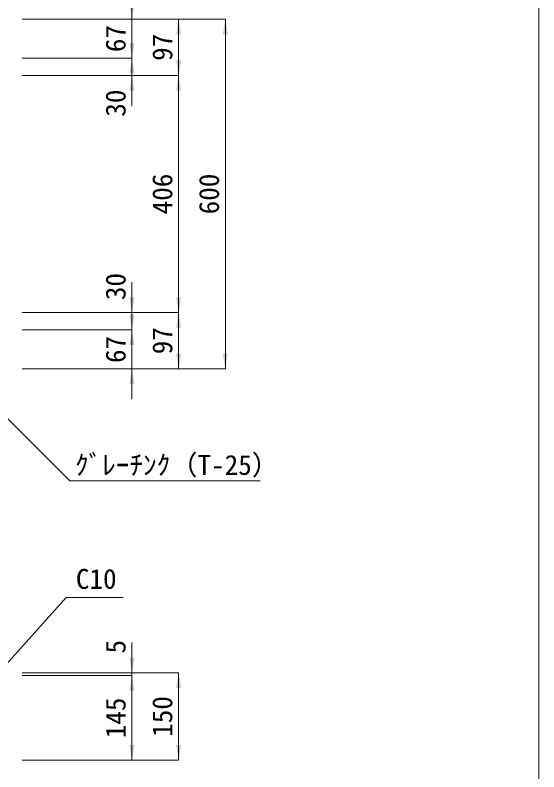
# Model space of a CAD drawing. Units: millimetres at full size. Extents: x 26939 to 38479, y -4931 to 4101.
# Drawn here: x 30807 to 31704, y -3026 to -1729 of the extents above; entities that cross this region are included whole.
import ezdxf
from ezdxf.enums import TextEntityAlignment as Align

# ---------------------------------------------------------------- set-up
doc = ezdxf.new("R2010")
doc.units = ezdxf.units.MM
doc.header["$LTSCALE"] = 15
doc.layers.add('寸法線', color=7, linetype='Continuous', lineweight=9)
doc.layers.add('枠', color=5, linetype='Continuous', lineweight=5)
doc.styles.add('ＭＳ ゴシック', font='')
doc.styles.get('ＭＳ ゴシック').set_extended_font_data('MS Gothic')

# ---------------------------------------------------------------- blocks, each defined once
blk = doc.blocks.new('filled_arrow')
at = {"color": 0, "linetype": 'Continuous', "lineweight": -2}
blk.add_solid([(7.5, 1.25), (0, 0), (7.5, -1.25)], dxfattribs=at)

msp = doc.modelspace()

# ---------------------------------------------------------------- linework, layer by layer
at = {"layer": '寸法線'}
for p, q in [((31007.16, -1683.41), (31007.16, -1854.41)), ((30819.34, -1735.41), (31167.16, -1735.41)), ((30819.34, -1735.41), (31087.16, -1735.41)), ((30819.34, -1735.41), (31007.16, -1735.41)), ((31087.16, -1735.41), (31087.16, -1832.41)), ((31167.16, -1735.41), (31167.16, -2335.41)), ((31007.16, -1750.41), (31007.16, -1884.41)), ((30819.34, -1802.41), (31007.16, -1802.41)), ((30819.34, -1802.41), (31007.16, -1802.41)), ((30819.34, -1832.41), (31087.16, -1832.41)), ((30819.34, -1832.41), (31087.16, -1832.41)), ((30819.34, -1832.41), (31007.16, -1832.41)), ((31087.16, -1832.41), (31087.16, -2238.41)), ((31007.16, -2186.41), (31007.16, -2320.41)), ((31007.16, -2216.41), (31007.16, -2387.41)), ((30819.34, -2238.41), (31087.16, -2238.41)), ((30819.34, -2238.41), (31007.16, -2238.41)), ((30819.34, -2238.41), (31087.16, -2238.41)), ((31087.16, -2238.41), (31087.16, -2335.41)), ((30819.34, -2268.41), (31007.16, -2268.41)), ((30819.34, -2268.41), (31007.16, -2268.41)), ((30819.34, -2335.41), (31167.16, -2335.41)), ((30819.34, -2335.41), (31007.16, -2335.41)), ((30819.34, -2335.41), (31087.16, -2335.41)), ((31007.16, -2804.17), (31007.16, -2913.17)), ((30819.34, -2856.17), (31087.16, -2856.17)), ((30819.34, -2856.17), (31007.16, -2856.17)), ((30819.34, -2861.17), (31007.16, -2861.17)), ((30819.34, -2861.17), (31007.16, -2861.17)), ((31007.16, -2861.17), (31007.16, -3006.17)), ((31087.16, -2856.17), (31087.16, -3006.17)), ((30819.34, -3006.17), (31007.16, -3006.17)), ((30819.34, -3006.17), (31087.16, -3006.17))]:
    msp.add_line(p, q, dxfattribs=at)
for points in [[(30621.85, -2248.19), (30900.64, -2526.98), (30907.84, -2526.98), (31226.52, -2526.98)], [(30774.34, -2861.42), (30791.72, -2842.08), (30894.7, -2727.49), (30991.92, -2727.49)]]:
    msp.add_lwpolyline(points, dxfattribs=at)
at = {"layer": '枠', "lineweight": 20}
msp.add_line((31704.08, -3758.01), (31704.08, 1741.99), dxfattribs=at)

# ---------------------------------------------------------------- block references
at = {"layer": '寸法線', "xscale": 3.47, "yscale": 3.47}
for p, rotation in [((31007.16, -1735.41), 90), ((31087.16, -1735.41), 270), ((31167.16, -1735.41), 270), ((31007.16, -1802.41), 90), ((31007.16, -1802.41), 270), ((31087.16, -1832.41), 90), ((31007.16, -1832.41), 270), ((31087.16, -1832.41), 270), ((31007.16, -2238.41), 90), ((31087.16, -2238.41), 90), ((31007.16, -2268.41), 90), ((31087.16, -2238.41), 270), ((31007.16, -2268.41), 270), ((31087.16, -2335.41), 90), ((31167.16, -2335.41), 90), ((31007.16, -2335.41), 270), ((31007.16, -2856.17), 90), ((31007.16, -2861.17), 270), ((31007.16, -2861.17), 270), ((31087.16, -2856.17), 270), ((31007.16, -3006.17), 90), ((31087.16, -3006.17), 90)]:
    msp.add_blockref('filled_arrow', p, dxfattribs=dict(at, rotation=rotation))

# ---------------------------------------------------------------- texts
at = {"layer": '寸法線', "style": 'ＭＳ ゴシック'}
for s, p in [('67', (30979.16, -1768.91)), ('97', (31059.16, -1783.91)), ('30', (30979.16, -1879.66)), ('406', (31059.16, -2035.41)), ('600', (31139.16, -2035.41)), ('30', (30979.16, -2194.12)), ('97', (31059.16, -2286.91)), ('67', (30979.16, -2301.91)), ('5', (30979.16, -2811.6)), ('145', (30979.16, -2933.67)), ('150', (31059.16, -2931.17))]:
    msp.add_text(s, height=34.18, rotation=90, dxfattribs=at).set_placement(p, align=Align.MIDDLE_CENTER)
msp.add_text('ｸﾞﾚｰﾁﾝｸ（T-25）', height=34.18, dxfattribs=at).set_placement((30909.64, -2482.86), align=Align.TOP_LEFT)
msp.add_text('C10', height=34.18, dxfattribs=at).set_placement((30911.14, -2695.34), align=Align.MIDDLE_LEFT)

doc.saveas('drawing.dxf')
